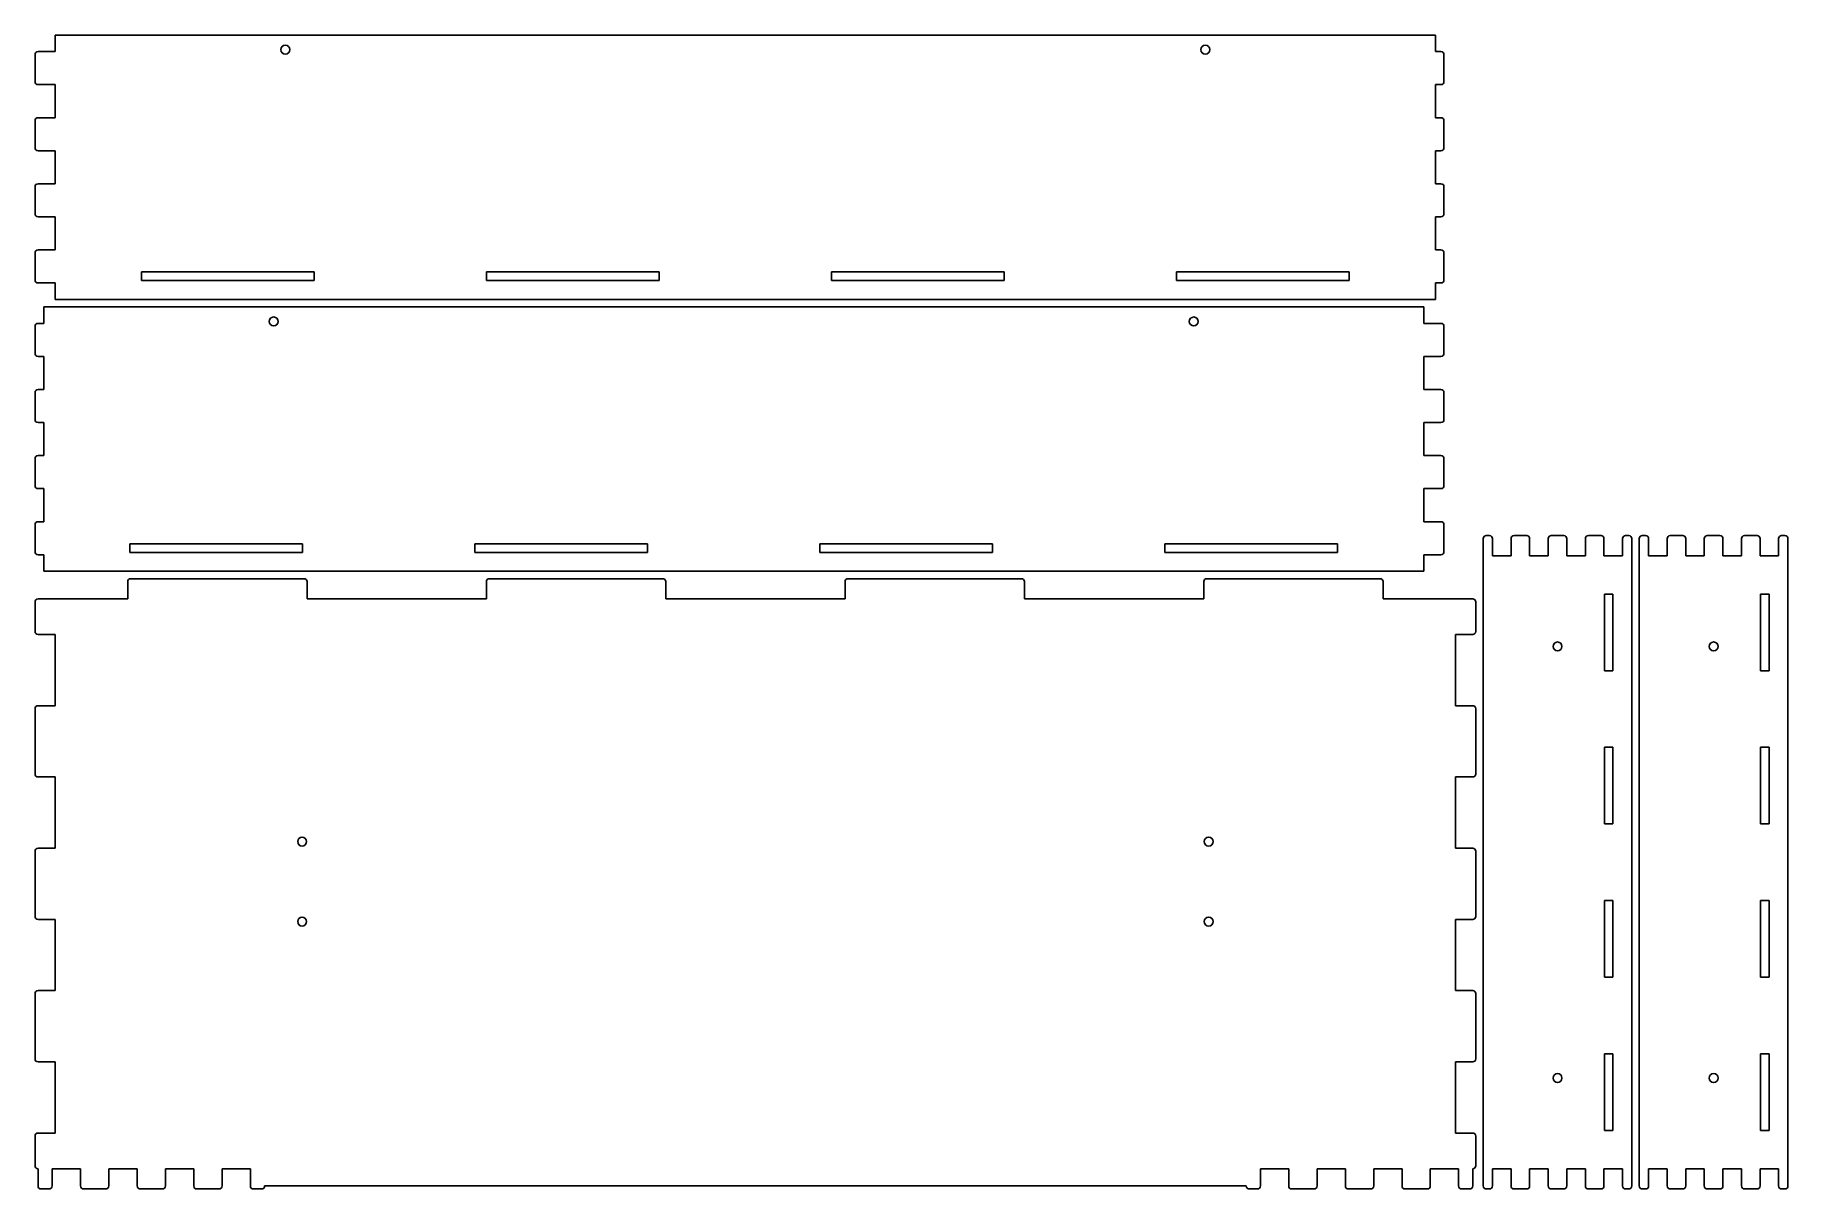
# Model space of a CAD drawing. Header units: millimetres. Extents: x 0 to 1179, y 0 to 776.
import ezdxf

# ---------------------------------------------------------------- set-up
doc = ezdxf.new("R2010")
doc.units = ezdxf.units.MM
doc.layers.add('SheetCutProfiles', color=7, linetype='CONTINUOUS')

msp = doc.modelspace()

# ---------------------------------------------------------------- linework, layer by layer
at = {"layer": 'SheetCutProfiles'}
for p, q in [((13.6, 776), (942, 776)), ((13.6, 764.8875), (13.6, 776)), ((942, 764.8875), (942, 776)), ((0, 744.6625), (0, 762.8875)), ((13.6, 764.8875), (2, 764.8875)), ((942, 764.8875), (945.8, 764.8875)), ((947.8, 744.6625), (947.8, 762.8875)), ((2, 742.6625), (13.6, 742.6625)), ((13.6, 720.4375), (13.6, 742.6625)), ((942, 720.4375), (942, 742.6625)), ((945.8, 742.6625), (942, 742.6625)), ((13.6, 720.4375), (2, 720.4375)), ((942, 720.4375), (945.8, 720.4375)), ((0, 700.2125), (0, 718.4375)), ((947.8, 700.2125), (947.8, 718.4375)), ((2, 698.2125), (13.6, 698.2125)), ((13.6, 675.9875), (13.6, 698.2125)), ((942, 675.9875), (942, 698.2125)), ((945.8, 698.2125), (942, 698.2125)), ((0, 655.7625), (0, 673.9875)), ((13.6, 675.9875), (2, 675.9875)), ((942, 675.9875), (945.8, 675.9875)), ((947.8, 655.7625), (947.8, 673.9875)), ((2, 653.7625), (13.6, 653.7625)), ((13.6, 631.5375), (13.6, 653.7625)), ((942, 631.5375), (942, 653.7625)), ((945.8, 653.7625), (942, 653.7625)), ((0, 611.3125), (0, 629.5375)), ((13.6, 631.5375), (2, 631.5375)), ((942, 631.5375), (945.8, 631.5375)), ((947.8, 611.3125), (947.8, 629.5375)), ((71.625, 610.9), (71.625, 616.7)), ((71.625, 616.7), (187.675, 616.7)), ((187.675, 616.7), (187.675, 610.9)), ((303.725, 610.9), (303.725, 616.7)), ((303.725, 616.7), (419.775, 616.7)), ((419.775, 616.7), (419.775, 610.9)), ((535.825, 610.9), (535.825, 616.7)), ((535.825, 616.7), (651.875, 616.7)), ((651.875, 616.7), (651.875, 610.9)), ((767.925, 610.9), (767.925, 616.7)), ((767.925, 616.7), (883.975, 616.7)), ((883.975, 616.7), (883.975, 610.9)), ((2, 609.3125), (13.6, 609.3125)), ((13.6, 598.2), (13.6, 609.3125)), ((187.675, 610.9), (71.625, 610.9)), ((419.775, 610.9), (303.725, 610.9)), ((651.875, 610.9), (535.825, 610.9)), ((883.975, 610.9), (767.925, 610.9)), ((942, 598.2), (942, 609.3125)), ((945.8, 609.3125), (942, 609.3125)), ((5.8, 582.0875), (5.8, 593.2)), ((934.2, 593.2), (5.8, 593.2)), ((13.6, 598.2), (942, 598.2)), ((934.2, 582.0875), (934.2, 593.2)), ((0, 561.8625), (0, 580.0875)), ((5.8, 582.0875), (2, 582.0875)), ((934.2, 582.0875), (945.8, 582.0875)), ((947.8, 561.8625), (947.8, 580.0875)), ((2, 559.8625), (5.8, 559.8625)), ((5.8, 537.6375), (5.8, 559.8625)), ((945.8, 559.8625), (934.2, 559.8625)), ((934.2, 537.6375), (934.2, 559.8625)), ((0, 517.4125), (0, 535.6375)), ((5.8, 537.6375), (2, 537.6375)), ((934.2, 537.6375), (945.8, 537.6375)), ((947.8, 517.4125), (947.8, 535.6375)), ((2, 515.4125), (5.8, 515.4125)), ((5.8, 493.1875), (5.8, 515.4125)), ((945.8, 515.4125), (934.2, 515.4125)), ((934.2, 493.1875), (934.2, 515.4125)), ((0, 472.9625), (0, 491.1875)), ((5.8, 493.1875), (2, 493.1875)), ((934.2, 493.1875), (945.8, 493.1875)), ((947.8, 472.9625), (947.8, 491.1875)), ((2, 470.9625), (5.8, 470.9625)), ((5.8, 448.7375), (5.8, 470.9625)), ((945.8, 470.9625), (934.2, 470.9625)), ((934.2, 448.7375), (934.2, 470.9625)), ((5.8, 448.7375), (2, 448.7375)), ((934.2, 448.7375), (945.8, 448.7375)), ((0, 428.5125), (0, 446.7375)), ((947.8, 428.5125), (947.8, 446.7375)), ((974.2, 437.4), (974.2, 2)), ((976.2, 439.4), (978.45, 439.4)), ((980.45, 425.8), (980.45, 437.4)), ((992.95, 437.4), (992.95, 425.8)), ((994.95, 439.4), (1003.45, 439.4)), ((1005.45, 425.8), (1005.45, 437.4)), ((1017.95, 437.4), (1017.95, 425.8)), ((1019.95, 439.4), (1028.45, 439.4)), ((1030.45, 425.8), (1030.45, 437.4)), ((1042.95, 437.4), (1042.95, 425.8)), ((1044.95, 439.4), (1053.45, 439.4)), ((1055.45, 425.8), (1055.45, 437.4)), ((1067.95, 437.4), (1067.95, 425.8)), ((1069.95, 439.4), (1072.2, 439.4)), ((1074.2, 437.4), (1074.2, 2)), ((1079.2, 2), (1079.2, 437.4)), ((1081.2, 439.4), (1083.45, 439.4)), ((1085.45, 437.4), (1085.45, 425.8)), ((1097.95, 425.8), (1097.95, 437.4)), ((1099.95, 439.4), (1108.45, 439.4)), ((1110.45, 437.4), (1110.45, 425.8)), ((1122.95, 425.8), (1122.95, 437.4)), ((1124.95, 439.4), (1133.45, 439.4)), ((1135.45, 437.4), (1135.45, 425.8)), ((1147.95, 425.8), (1147.95, 437.4)), ((1149.95, 439.4), (1158.45, 439.4)), ((1160.45, 437.4), (1160.45, 425.8)), ((1172.95, 425.8), (1172.95, 437.4)), ((1174.95, 439.4), (1177.2, 439.4)), ((1179.2, 2), (1179.2, 437.4)), ((2, 426.5125), (5.8, 426.5125)), ((5.8, 415.4), (5.8, 426.5125)), ((179.875, 433.9), (63.825, 433.9)), ((63.825, 433.9), (63.825, 428.1)), ((63.825, 428.1), (179.875, 428.1)), ((179.875, 428.1), (179.875, 433.9)), ((411.975, 433.9), (295.925, 433.9)), ((295.925, 433.9), (295.925, 428.1)), ((295.925, 428.1), (411.975, 428.1)), ((411.975, 428.1), (411.975, 433.9)), ((644.075, 433.9), (528.025, 433.9)), ((528.025, 433.9), (528.025, 428.1)), ((528.025, 428.1), (644.075, 428.1)), ((644.075, 428.1), (644.075, 433.9)), ((876.175, 433.9), (760.125, 433.9)), ((760.125, 433.9), (760.125, 428.1)), ((760.125, 428.1), (876.175, 428.1)), ((876.175, 428.1), (876.175, 433.9)), ((945.8, 426.5125), (934.2, 426.5125)), ((934.2, 415.4), (934.2, 426.5125)), ((992.95, 425.8), (980.45, 425.8)), ((1017.95, 425.8), (1005.45, 425.8)), ((1042.95, 425.8), (1030.45, 425.8)), ((1067.95, 425.8), (1055.45, 425.8)), ((1085.45, 425.8), (1097.95, 425.8)), ((1110.45, 425.8), (1122.95, 425.8)), ((1135.45, 425.8), (1147.95, 425.8)), ((1160.45, 425.8), (1172.95, 425.8)), ((934.2, 415.4), (5.8, 415.4)), ((62.325, 408.4), (62.325, 396.8)), ((64.325, 410.4), (180.975, 410.4)), ((182.975, 396.8), (182.975, 408.4)), ((303.625, 408.4), (303.625, 396.8)), ((305.625, 410.4), (422.275, 410.4)), ((424.275, 396.8), (424.275, 408.4)), ((544.925, 408.4), (544.925, 396.8)), ((546.925, 410.4), (663.575, 410.4)), ((665.575, 396.8), (665.575, 408.4)), ((786.225, 408.4), (786.225, 396.8)), ((788.225, 410.4), (904.875, 410.4)), ((906.875, 396.8), (906.875, 408.4)), ((0, 374.85), (0, 394.8)), ((2, 396.8), (62.325, 396.8)), ((182.975, 396.8), (303.625, 396.8)), ((424.275, 396.8), (544.925, 396.8)), ((665.575, 396.8), (786.225, 396.8)), ((906.875, 396.8), (967.2, 396.8)), ((969.2, 394.8), (969.2, 374.85)), ((1055.7, 348.5125), (1055.7, 400.0375)), ((1055.7, 400.0375), (1061.5, 400.0375)), ((1061.5, 400.0375), (1061.5, 348.5125)), ((1160.7, 400.0375), (1160.7, 348.5125)), ((1166.5, 400.0375), (1160.7, 400.0375)), ((1166.5, 348.5125), (1166.5, 400.0375)), ((13.6, 372.85), (2, 372.85)), ((13.6, 372.85), (13.6, 324.95)), ((955.6, 324.95), (955.6, 372.85)), ((967.2, 372.85), (955.6, 372.85)), ((1061.5, 348.5125), (1055.7, 348.5125)), ((1160.7, 348.5125), (1166.5, 348.5125)), ((0, 279.05), (0, 322.95)), ((2, 324.95), (13.6, 324.95)), ((955.6, 324.95), (967.2, 324.95)), ((969.2, 322.95), (969.2, 279.05)), ((1055.7, 245.4625), (1055.7, 296.9875)), ((1055.7, 296.9875), (1061.5, 296.9875)), ((1061.5, 296.9875), (1061.5, 245.4625)), ((1160.7, 296.9875), (1160.7, 245.4625)), ((1166.5, 296.9875), (1160.7, 296.9875)), ((1166.5, 245.4625), (1166.5, 296.9875)), ((13.6, 277.05), (2, 277.05)), ((13.6, 277.05), (13.6, 229.15)), ((955.6, 229.15), (955.6, 277.05)), ((967.2, 277.05), (955.6, 277.05)), ((1061.5, 245.4625), (1055.7, 245.4625)), ((1160.7, 245.4625), (1166.5, 245.4625)), ((0, 183.25), (0, 227.15)), ((2, 229.15), (13.6, 229.15)), ((955.6, 229.15), (967.2, 229.15)), ((969.2, 227.15), (969.2, 183.25)), ((1055.7, 142.4125), (1055.7, 193.9375)), ((1055.7, 193.9375), (1061.5, 193.9375)), ((1061.5, 193.9375), (1061.5, 142.4125)), ((1160.7, 193.9375), (1160.7, 142.4125)), ((1166.5, 193.9375), (1160.7, 193.9375)), ((1166.5, 142.4125), (1166.5, 193.9375)), ((13.6, 181.25), (2, 181.25)), ((13.6, 181.25), (13.6, 133.35)), ((955.6, 133.35), (955.6, 181.25)), ((967.2, 181.25), (955.6, 181.25)), ((1061.5, 142.4125), (1055.7, 142.4125)), ((1160.7, 142.4125), (1166.5, 142.4125)), ((0, 87.45), (0, 131.35)), ((2, 133.35), (13.6, 133.35)), ((955.6, 133.35), (967.2, 133.35)), ((969.2, 131.35), (969.2, 87.45)), ((13.6, 85.45), (2, 85.45)), ((13.6, 85.45), (13.6, 37.55)), ((955.6, 37.55), (955.6, 85.45)), ((967.2, 85.45), (955.6, 85.45)), ((1055.7, 39.3625), (1055.7, 90.8875)), ((1055.7, 90.8875), (1061.5, 90.8875)), ((1061.5, 90.8875), (1061.5, 39.3625)), ((1160.7, 90.8875), (1160.7, 39.3625)), ((1166.5, 90.8875), (1160.7, 90.8875)), ((1166.5, 39.3625), (1166.5, 90.8875)), ((0, 15.6), (0, 35.55)), ((2, 37.55), (13.6, 37.55)), ((955.6, 37.55), (967.2, 37.55)), ((969.2, 35.55), (969.2, 15.6)), ((1061.5, 39.3625), (1055.7, 39.3625)), ((1160.7, 39.3625), (1166.5, 39.3625)), ((2, 2), (2, 13.6)), ((11.525, 13.6), (11.525, 2)), ((11.525, 13.6), (30.575, 13.6)), ((30.575, 2), (30.575, 13.6)), ((49.625, 13.6), (49.625, 2)), ((49.625, 13.6), (68.675, 13.6)), ((68.675, 2), (68.675, 13.6)), ((87.725, 13.6), (87.725, 2)), ((87.725, 13.6), (106.775, 13.6)), ((106.775, 2), (106.775, 13.6)), ((125.825, 13.6), (125.825, 2)), ((125.825, 13.6), (144.875, 13.6)), ((144.875, 2), (144.875, 13.6)), ((824.325, 13.6), (824.325, 2)), ((824.325, 13.6), (843.375, 13.6)), ((843.375, 2), (843.375, 13.6)), ((862.425, 13.6), (862.425, 2)), ((862.425, 13.6), (881.475, 13.6)), ((881.475, 2), (881.475, 13.6)), ((900.525, 13.6), (900.525, 2)), ((900.525, 13.6), (919.575, 13.6)), ((919.575, 2), (919.575, 13.6)), ((938.625, 13.6), (938.625, 2)), ((938.625, 13.6), (957.675, 13.6)), ((957.675, 2), (957.675, 13.6)), ((967.2, 2), (967.2, 13.6)), ((980.45, 13.6), (992.95, 13.6)), ((980.45, 2), (980.45, 13.6)), ((992.95, 13.6), (992.95, 2)), ((1005.45, 13.6), (1017.95, 13.6)), ((1005.45, 2), (1005.45, 13.6)), ((1017.95, 13.6), (1017.95, 2)), ((1030.45, 13.6), (1042.95, 13.6)), ((1030.45, 2), (1030.45, 13.6)), ((1042.95, 13.6), (1042.95, 2)), ((1055.45, 13.6), (1067.95, 13.6)), ((1055.45, 2), (1055.45, 13.6)), ((1067.95, 13.6), (1067.95, 2)), ((1085.45, 13.6), (1085.45, 2)), ((1097.95, 13.6), (1085.45, 13.6)), ((1097.95, 2), (1097.95, 13.6)), ((1110.45, 13.6), (1110.45, 2)), ((1122.95, 13.6), (1110.45, 13.6)), ((1122.95, 2), (1122.95, 13.6)), ((1135.45, 13.6), (1135.45, 2)), ((1147.95, 13.6), (1135.45, 13.6)), ((1147.95, 2), (1147.95, 13.6)), ((1160.45, 13.6), (1160.45, 2)), ((1172.95, 13.6), (1160.45, 13.6)), ((1172.95, 2), (1172.95, 13.6)), ((4, 0), (9.525, 0)), ((32.575, 0), (47.625, 0)), ((70.675, 0), (85.725, 0)), ((108.775, 0), (123.825, 0)), ((146.875, 0), (152.4, 0)), ((154.4, 2), (814.8, 2)), ((816.8, 0), (822.325, 0)), ((845.375, 0), (860.425, 0)), ((883.475, 0), (898.525, 0)), ((921.575, 0), (936.625, 0)), ((959.675, 0), (965.2, 0)), ((976.2, 0), (978.45, 0)), ((994.95, 0), (1003.45, 0)), ((1019.95, 0), (1028.45, 0)), ((1044.95, 0), (1053.45, 0)), ((1069.95, 0), (1072.2, 0)), ((1081.2, 0), (1083.45, 0)), ((1099.95, 0), (1108.45, 0)), ((1124.95, 0), (1133.45, 0)), ((1149.95, 0), (1158.45, 0)), ((1174.95, 0), (1177.2, 0))]:
    msp.add_line(p, q, dxfattribs=at)
for centre in [(168.3333, 766.2), (787.2667, 766.2), (160.5333, 583.4), (779.4667, 583.4), (1024.2, 364.8333), (1129.2, 364.8333), (179.6667, 233.6), (789.5333, 233.6), (179.6667, 179.8), (789.5333, 179.8), (1024.2, 74.5667), (1129.2, 74.5667)]:
    msp.add_circle(centre, 3, dxfattribs=at)
for centre, start, end in [((2, 762.8875), 90, 180), ((945.8, 762.8875), 0, 90), ((2, 744.6625), 180, -90), ((945.8, 744.6625), -90, 0), ((2, 718.4375), 90, 180), ((945.8, 718.4375), 0, 90), ((2, 700.2125), 180, -90), ((945.8, 700.2125), -90, 0), ((2, 673.9875), 90, 180), ((945.8, 673.9875), 0, 90), ((2, 655.7625), 180, -90), ((945.8, 655.7625), -90, 0), ((2, 629.5375), 90, 180), ((945.8, 629.5375), 0, 90), ((2, 611.3125), 180, -90), ((945.8, 611.3125), -90, 0), ((2, 580.0875), 90, 180), ((945.8, 580.0875), 0, 90), ((2, 561.8625), 180, -90), ((945.8, 561.8625), -90, 0), ((2, 535.6375), 90, 180), ((945.8, 535.6375), 0, 90), ((2, 517.4125), 180, -90), ((945.8, 517.4125), -90, 0), ((2, 491.1875), 90, 180), ((945.8, 491.1875), 0, 90), ((2, 472.9625), 180, -90), ((945.8, 472.9625), -90, 0), ((2, 446.7375), 90, 180), ((945.8, 446.7375), 0, 90), ((976.2, 437.4), 90, 180), ((978.45, 437.4), 0, 90), ((994.95, 437.4), 90, 180), ((1003.45, 437.4), 0, 90), ((1019.95, 437.4), 90, 180), ((1028.45, 437.4), 0, 90), ((1044.95, 437.4), 90, 180), ((1053.45, 437.4), 0, 90), ((1069.95, 437.4), 90, 180), ((1072.2, 437.4), 0, 90), ((1081.2, 437.4), 90, 180), ((1083.45, 437.4), 0, 90), ((1099.95, 437.4), 90, 180), ((1108.45, 437.4), 0, 90), ((1124.95, 437.4), 90, 180), ((1133.45, 437.4), 0, 90), ((1149.95, 437.4), 90, 180), ((1158.45, 437.4), 0, 90), ((1174.95, 437.4), 90, 180), ((1177.2, 437.4), 0, 90), ((2, 428.5125), 180, -90), ((945.8, 428.5125), -90, 0), ((64.325, 408.4), 90, 180), ((180.975, 408.4), 0, 90), ((305.625, 408.4), 90, 180), ((422.275, 408.4), 0, 90), ((546.925, 408.4), 90, 180), ((663.575, 408.4), 0, 90), ((788.225, 408.4), 90, 180), ((904.875, 408.4), 0, 90), ((2, 394.8), 90, 180), ((967.2, 394.8), 0, 90), ((2, 374.85), 180, -90), ((967.2, 374.85), -90, 0), ((2, 322.95), 90, 180), ((967.2, 322.95), 0, 90), ((2, 279.05), 180, -90), ((967.2, 279.05), -90, 0), ((2, 227.15), 90, 180), ((967.2, 227.15), 0, 90), ((2, 183.25), 180, -90), ((967.2, 183.25), -90, 0), ((2, 131.35), 90, 180), ((967.2, 131.35), 0, 90), ((2, 87.45), 180, -90), ((967.2, 87.45), -90, 0), ((2, 35.55), 90, 180), ((967.2, 35.55), 0, 90), ((2, 15.6), 180, -90), ((967.2, 15.6), -90, 0), ((4, 2), 180, -90), ((9.525, 2), -90, 0), ((32.575, 2), 180, -90), ((47.625, 2), -90, 0), ((70.675, 2), 180, -90), ((85.725, 2), -90, 0), ((108.775, 2), 180, -90), ((123.825, 2), -90, 0), ((146.875, 2), 180, -90), ((152.4, 2), -90, 0), ((816.8, 2), 180, -90), ((822.325, 2), -90, 0), ((845.375, 2), 180, -90), ((860.425, 2), -90, 0), ((883.475, 2), 180, -90), ((898.525, 2), -90, 0), ((921.575, 2), 180, -90), ((936.625, 2), -90, 0), ((959.675, 2), 180, -90), ((965.2, 2), -90, 0), ((976.2, 2), 180, -90), ((978.45, 2), -90, 0), ((994.95, 2), 180, -90), ((1003.45, 2), -90, 0), ((1019.95, 2), 180, -90), ((1028.45, 2), -90, 0), ((1044.95, 2), 180, -90), ((1053.45, 2), -90, 0), ((1069.95, 2), 180, -90), ((1072.2, 2), -90, 0), ((1081.2, 2), 180, -90), ((1083.45, 2), -90, 0), ((1099.95, 2), 180, -90), ((1108.45, 2), -90, 0), ((1124.95, 2), 180, -90), ((1133.45, 2), -90, 0), ((1149.95, 2), 180, -90), ((1158.45, 2), -90, 0), ((1174.95, 2), 180, -90), ((1177.2, 2), -90, 0)]:
    msp.add_arc(centre, 2, start, end, dxfattribs=at)

doc.saveas('drawing.dxf')
